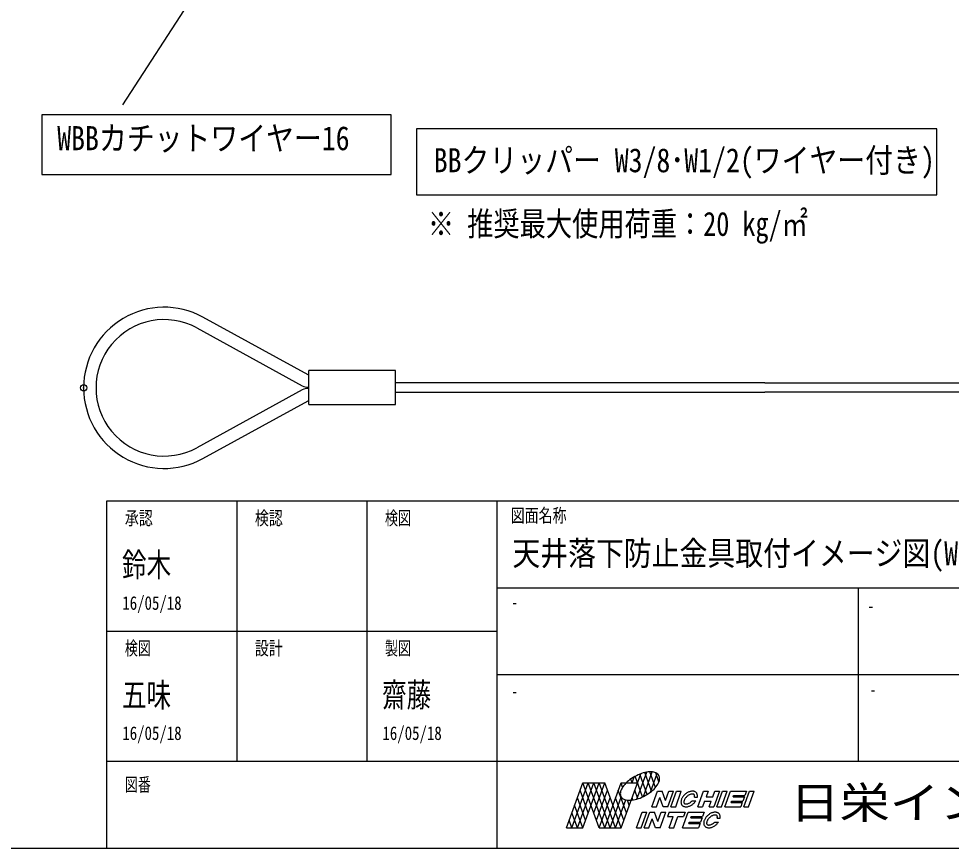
# Model space of a CAD drawing. Units: millimetres on the paper. Extents: x -142 to 140, y -97 to 98.
# Drawn here: x 23.3 to 98.6, y -96.8 to -29.9 of the extents above; entities that cross this region are included whole.
import ezdxf
from ezdxf.enums import TextEntityAlignment as Align

# ---------------------------------------------------------------- set-up
doc = ezdxf.new("R2010")
doc.units = ezdxf.units.MM
doc.header["$PDMODE"] = 32
doc.header["$PDSIZE"] = 0.5
doc.layers.add('0-0_文字･図枠･寸法', color=7, linetype='Continuous')
doc.layers.add('0-1_0', color=7, linetype='Continuous')
doc.styles.add('ＭＳ ゴシック', font='')
doc.styles.get('ＭＳ ゴシック').set_extended_font_data('MS Gothic')

msp = doc.modelspace()

# ---------------------------------------------------------------- linework, layer by layer
at = {"layer": '0-0_文字･図枠･寸法'}
for p, q in [((43.057, -19.38), (31.741, -36.838)), ((40.948, -68.813), (40.948, -89.813)), ((51.448, -68.813), (51.448, -89.813)), ((61.948, -68.813), (61.948, -96.813)), ((140.448, -75.813), (61.948, -75.813)), ((91.148, -89.813), (91.148, -75.813)), ((61.948, -79.313), (30.448, -79.313)), ((140.448, -82.813), (61.948, -82.813)), ((140.448, -89.813), (30.448, -89.813)), ((71.98, -95.159), (73.567, -90.8)), ((72.946, -91.101), (72.818, -91.184)), ((72.863, -91.522), (73.035, -91.049)), ((73.078, -91.024), (72.946, -91.101)), ((73.213, -90.952), (73.078, -91.024)), ((73.721, -92.667), (73.115, -91.004)), ((73.35, -90.887), (73.213, -90.952)), ((73.266, -92.84), (74.055, -90.67)), ((73.488, -90.829), (73.35, -90.887)), ((73.627, -90.778), (73.488, -90.829)), ((74.089, -92.465), (73.492, -90.828)), ((73.764, -90.735), (73.627, -90.778)), ((73.9, -90.7), (73.764, -90.735)), ((73.78, -92.639), (74.504, -90.651)), ((74.438, -92.214), (73.888, -90.703)), ((74.033, -90.673), (73.9, -90.7)), ((74.162, -90.654), (74.033, -90.673)), ((74.285, -90.645), (74.162, -90.654)), ((74.403, -90.644), (74.285, -90.645)), ((74.763, -91.894), (74.308, -90.644)), ((74.352, -92.28), (74.896, -90.784)), ((74.514, -90.651), (74.403, -90.644)), ((74.617, -90.668), (74.514, -90.651)), ((74.712, -90.693), (74.617, -90.668)), ((74.797, -90.726), (74.712, -90.693)), ((75.041, -91.445), (74.776, -90.717)), ((74.873, -90.768), (74.797, -90.726)), ((74.939, -90.817), (74.873, -90.768)), ((74.993, -90.873), (74.939, -90.817)), ((75.036, -90.937), (74.993, -90.873)), ((75.068, -91.007), (75.036, -90.937)), ((75.087, -91.083), (75.068, -91.007)), ((75.095, -91.165), (75.087, -91.083)), ((67.567, -95.159), (68.891, -91.522)), ((68.009, -95.159), (69.333, -91.522)), ((68.45, -95.159), (69.774, -91.522)), ((70.215, -95.159), (68.891, -91.522)), ((68.891, -95.159), (70.215, -91.522)), ((68.891, -91.522), (70.656, -91.522)), ((70.656, -95.159), (69.333, -91.522)), ((69.774, -93.947), (70.656, -91.522)), ((71.098, -95.159), (69.774, -91.522)), ((71.539, -95.159), (70.215, -91.522)), ((70.656, -95.159), (71.98, -91.522)), ((71.98, -95.159), (70.656, -91.522)), ((72.107, -91.871), (71.98, -91.522)), ((71.98, -91.522), (73.304, -91.522)), ((72.121, -91.852), (72.058, -91.952)), ((72.194, -91.752), (72.121, -91.852)), ((72.277, -91.652), (72.194, -91.752)), ((72.37, -91.554), (72.277, -91.652)), ((72.471, -91.457), (72.37, -91.554)), ((72.421, -91.522), (72.416, -91.509)), ((72.421, -91.522), (72.432, -91.494)), ((72.58, -91.362), (72.471, -91.457)), ((72.696, -91.271), (72.58, -91.362)), ((72.818, -91.184), (72.696, -91.271)), ((72.863, -91.522), (72.756, -91.228)), ((74.734, -91.929), (74.817, -91.83)), ((74.817, -91.83), (74.89, -91.729)), ((74.89, -91.729), (74.953, -91.63)), ((74.953, -91.63), (75.005, -91.531)), ((75.005, -91.531), (75.045, -91.435)), ((75.045, -91.435), (75.074, -91.341)), ((75.074, -91.341), (75.09, -91.251)), ((75.09, -91.251), (75.095, -91.165)), ((69.333, -93.947), (68.671, -92.128)), ((69.994, -94.553), (70.877, -92.128)), ((72.421, -93.947), (71.759, -92.128)), ((71.921, -92.331), (71.916, -92.417)), ((71.916, -92.417), (71.924, -92.499)), ((71.937, -92.241), (71.921, -92.331)), ((71.924, -92.499), (71.943, -92.575)), ((71.966, -92.147), (71.937, -92.241)), ((71.943, -92.575), (71.975, -92.645)), ((72.006, -92.051), (71.966, -92.147)), ((72.058, -91.952), (72.006, -92.051)), ((73.335, -92.819), (73.083, -92.128)), ((73.798, -92.629), (73.933, -92.558)), ((73.933, -92.558), (74.065, -92.481)), ((74.065, -92.481), (74.193, -92.398)), ((74.193, -92.398), (74.315, -92.311)), ((74.315, -92.311), (74.431, -92.22)), ((74.431, -92.22), (74.54, -92.125)), ((74.47, -93.462), (74.927, -92.207)), ((74.54, -92.125), (74.641, -92.028)), ((74.641, -92.028), (74.734, -91.929)), ((74.927, -92.207), (75.303, -92.207)), ((75.572, -92.945), (75.303, -92.207)), ((75.572, -92.945), (75.841, -92.207)), ((75.76, -93.462), (76.217, -92.207)), ((75.841, -92.207), (76.217, -92.207)), ((76.011, -93.462), (76.468, -92.207)), ((76.388, -93.462), (76.845, -92.207)), ((76.468, -92.207), (76.845, -92.207)), ((77.02, -92.587), (76.983, -92.634)), ((77.059, -92.541), (77.02, -92.587)), ((77.102, -92.497), (77.059, -92.541)), ((77.146, -92.456), (77.102, -92.497)), ((77.193, -92.417), (77.146, -92.456)), ((77.242, -92.38), (77.193, -92.417)), ((77.292, -92.346), (77.242, -92.38)), ((77.344, -92.316), (77.292, -92.346)), ((77.396, -92.289), (77.344, -92.316)), ((77.449, -92.265), (77.396, -92.289)), ((77.502, -92.245), (77.449, -92.265)), ((77.555, -92.228), (77.502, -92.245)), ((77.608, -92.216), (77.555, -92.228)), ((77.659, -92.208), (77.608, -92.216)), ((77.71, -92.203), (77.659, -92.208)), ((77.759, -92.203), (77.71, -92.203)), ((77.806, -92.206), (77.759, -92.203)), ((77.852, -92.214), (77.806, -92.206)), ((77.894, -92.226), (77.852, -92.214)), ((77.935, -92.241), (77.894, -92.226)), ((77.972, -92.26), (77.935, -92.241)), ((78.006, -92.283), (77.972, -92.26)), ((78.037, -92.31), (78.006, -92.283)), ((78.064, -92.34), (78.037, -92.31)), ((78.087, -92.373), (78.064, -92.34)), ((78.107, -92.409), (78.087, -92.373)), ((78.122, -92.448), (78.107, -92.409)), ((78.134, -92.489), (78.122, -92.448)), ((78.141, -92.532), (78.134, -92.489)), ((78.144, -92.577), (78.141, -92.532)), ((78.143, -92.624), (78.144, -92.577)), ((78.181, -93.462), (78.638, -92.207)), ((78.638, -92.207), (79.015, -92.207)), ((79.015, -92.207), (78.85, -92.659)), ((79.388, -92.659), (79.552, -92.207)), ((79.929, -92.207), (79.472, -93.462)), ((79.552, -92.207), (79.929, -92.207)), ((79.723, -93.462), (80.18, -92.207)), ((80.1, -93.462), (80.557, -92.207)), ((80.18, -92.207), (80.557, -92.207)), ((80.351, -93.462), (80.808, -92.207)), ((80.808, -92.207), (82.098, -92.207)), ((81.02, -92.659), (81.056, -92.558)), ((81.056, -92.558), (81.97, -92.558)), ((81.892, -93.462), (82.349, -92.207)), ((82.098, -92.207), (81.97, -92.558)), ((82.269, -93.462), (82.726, -92.207)), ((82.349, -92.207), (82.726, -92.207)), ((68.891, -95.159), (68.229, -93.341)), ((69.112, -94.553), (68.45, -92.734)), ((70.215, -95.159), (71.098, -92.734)), ((71.098, -95.159), (71.999, -92.683)), ((72.201, -94.553), (71.539, -92.734)), ((71.539, -95.159), (72.359, -92.906)), ((71.975, -92.645), (72.018, -92.708)), ((72.018, -92.708), (72.072, -92.765)), ((72.072, -92.765), (72.138, -92.814)), ((72.138, -92.814), (72.213, -92.856)), ((72.213, -92.856), (72.299, -92.889)), ((72.299, -92.889), (72.394, -92.914)), ((72.394, -92.914), (72.497, -92.93)), ((72.642, -93.341), (72.492, -92.93)), ((72.497, -92.93), (72.608, -92.938)), ((72.608, -92.938), (72.726, -92.937)), ((72.726, -92.937), (72.849, -92.927)), ((72.849, -92.927), (72.978, -92.909)), ((72.929, -92.916), (72.863, -92.734)), ((72.978, -92.909), (73.111, -92.882)), ((73.111, -92.882), (73.246, -92.847)), ((73.246, -92.847), (73.384, -92.804)), ((73.384, -92.804), (73.523, -92.753)), ((73.523, -92.753), (73.661, -92.695)), ((73.661, -92.695), (73.798, -92.629)), ((74.846, -93.462), (75.115, -92.724)), ((75.384, -93.462), (75.115, -92.724)), ((76.82, -93.031), (76.818, -93.079)), ((76.818, -93.079), (76.82, -93.124)), ((76.827, -92.983), (76.82, -93.031)), ((76.82, -93.124), (76.827, -93.168)), ((76.837, -92.933), (76.827, -92.983)), ((76.827, -93.168), (76.837, -93.21)), ((76.852, -92.883), (76.837, -92.933)), ((76.837, -93.21), (76.852, -93.249)), ((76.871, -92.833), (76.852, -92.883)), ((76.852, -93.249), (76.871, -93.286)), ((76.893, -92.782), (76.871, -92.833)), ((76.871, -93.286), (76.893, -93.319)), ((76.92, -92.732), (76.893, -92.782)), ((76.893, -93.319), (76.92, -93.35)), ((76.95, -92.683), (76.92, -92.732)), ((76.92, -93.35), (76.95, -93.377)), ((76.983, -92.634), (76.95, -92.683)), ((77.048, -93.05), (77.047, -93.065)), ((77.555, -93.382), (77.608, -93.356)), ((77.608, -93.356), (77.66, -93.326)), ((77.66, -93.326), (77.71, -93.293)), ((77.663, -93.04), (77.702, -93.003)), ((77.702, -93.003), (77.712, -92.993)), ((77.71, -93.293), (77.759, -93.257)), ((77.712, -92.993), (78.006, -92.993)), ((77.759, -93.257), (77.807, -93.218)), ((77.807, -93.218), (77.852, -93.177)), ((77.852, -93.177), (77.895, -93.133)), ((77.895, -93.133), (77.935, -93.088)), ((77.904, -92.673), (77.91, -92.646)), ((77.904, -92.673), (78.137, -92.673)), ((77.935, -93.088), (77.972, -93.041)), ((77.972, -93.041), (78.006, -92.993)), ((78.137, -92.673), (78.143, -92.624)), ((78.722, -93.01), (78.558, -93.462)), ((78.722, -93.01), (79.26, -93.01)), ((78.85, -92.659), (79.388, -92.659)), ((79.095, -93.462), (79.26, -93.01)), ((80.855, -93.111), (80.892, -93.01)), ((80.892, -93.01), (81.806, -93.01)), ((81.02, -92.659), (81.934, -92.659)), ((81.934, -92.659), (81.806, -93.01)), ((68.45, -95.159), (68.009, -93.947)), ((73.224, -95.159), (73.681, -93.904)), ((73.681, -93.904), (74.058, -93.904)), ((73.852, -95.159), (74.309, -93.904)), ((74.309, -93.904), (74.686, -93.904)), ((74.47, -93.462), (74.846, -93.462)), ((74.954, -94.642), (74.686, -93.904)), ((74.954, -94.642), (75.223, -93.904)), ((75.143, -95.159), (75.6, -93.904)), ((75.223, -93.904), (75.6, -93.904)), ((75.76, -93.462), (75.384, -93.462)), ((75.851, -93.904), (75.723, -94.255)), ((76.011, -93.462), (76.388, -93.462)), ((76.936, -95.159), (77.393, -93.904)), ((76.95, -93.377), (76.983, -93.401)), ((76.983, -93.401), (77.02, -93.421)), ((77.02, -93.421), (77.06, -93.437)), ((77.06, -93.437), (77.102, -93.45)), ((77.102, -93.45), (77.147, -93.458)), ((77.147, -93.458), (77.194, -93.462)), ((77.194, -93.462), (77.242, -93.463)), ((77.242, -93.463), (77.293, -93.459)), ((77.293, -93.459), (77.344, -93.452)), ((77.344, -93.452), (77.396, -93.44)), ((77.393, -93.904), (78.683, -93.904)), ((77.396, -93.44), (77.449, -93.424)), ((77.449, -93.424), (77.502, -93.405)), ((77.502, -93.405), (77.555, -93.382)), ((78.181, -93.462), (78.558, -93.462)), ((78.683, -93.904), (78.555, -94.255)), ((79.031, -94.113), (78.985, -94.153)), ((79.08, -94.077), (79.031, -94.113)), ((79.13, -94.043), (79.08, -94.077)), ((79.095, -93.462), (79.472, -93.462)), ((79.182, -94.013), (79.13, -94.043)), ((79.234, -93.985), (79.182, -94.013)), ((79.287, -93.962), (79.234, -93.985)), ((79.34, -93.942), (79.287, -93.962)), ((79.393, -93.925), (79.34, -93.942)), ((79.446, -93.913), (79.393, -93.925)), ((79.498, -93.904), (79.446, -93.913)), ((79.548, -93.9), (79.498, -93.904)), ((79.597, -93.9), (79.548, -93.9)), ((79.644, -93.903), (79.597, -93.9)), ((79.69, -93.911), (79.644, -93.903)), ((79.733, -93.922), (79.69, -93.911)), ((79.723, -93.462), (80.1, -93.462)), ((79.773, -93.938), (79.733, -93.922)), ((79.81, -93.957), (79.773, -93.938)), ((79.844, -93.98), (79.81, -93.957)), ((79.875, -94.007), (79.844, -93.98)), ((79.902, -94.037), (79.875, -94.007)), ((79.926, -94.07), (79.902, -94.037)), ((79.945, -94.106), (79.926, -94.07)), ((79.961, -94.144), (79.945, -94.106)), ((80.351, -93.462), (81.641, -93.462)), ((81.892, -93.462), (82.269, -93.462)), ((68.009, -95.159), (67.788, -94.553)), ((74.229, -95.159), (74.497, -94.421)), ((74.766, -95.159), (74.497, -94.421)), ((75.723, -94.255), (76.18, -94.255)), ((75.851, -95.159), (76.18, -94.255)), ((77.605, -94.356), (77.641, -94.255)), ((77.605, -94.356), (78.519, -94.356)), ((77.641, -94.255), (78.555, -94.255)), ((78.519, -94.356), (78.391, -94.707)), ((78.658, -94.728), (78.656, -94.776)), ((78.656, -94.776), (78.658, -94.821)), ((78.665, -94.68), (78.658, -94.728)), ((78.658, -94.821), (78.665, -94.865)), ((78.675, -94.63), (78.665, -94.68)), ((78.665, -94.865), (78.675, -94.907)), ((78.69, -94.58), (78.675, -94.63)), ((78.709, -94.53), (78.69, -94.58)), ((78.731, -94.479), (78.709, -94.53)), ((78.758, -94.429), (78.731, -94.479)), ((78.788, -94.38), (78.758, -94.429)), ((78.821, -94.331), (78.788, -94.38)), ((78.858, -94.284), (78.821, -94.331)), ((78.897, -94.238), (78.858, -94.284)), ((78.94, -94.194), (78.897, -94.238)), ((78.985, -94.153), (78.94, -94.194)), ((79.54, -94.7), (79.55, -94.69)), ((79.55, -94.69), (79.844, -94.69)), ((79.645, -94.915), (79.69, -94.874)), ((79.69, -94.874), (79.733, -94.83)), ((79.733, -94.83), (79.773, -94.785)), ((79.742, -94.37), (79.748, -94.343)), ((79.742, -94.37), (79.976, -94.37)), ((79.773, -94.785), (79.81, -94.738)), ((79.81, -94.738), (79.844, -94.69)), ((79.972, -94.186), (79.961, -94.144)), ((79.979, -94.229), (79.972, -94.186)), ((79.976, -94.37), (79.981, -94.321)), ((79.982, -94.274), (79.979, -94.229)), ((79.981, -94.321), (79.982, -94.274)), ((67.567, -95.159), (68.891, -95.159)), ((70.215, -95.159), (71.98, -95.159)), ((73.852, -95.159), (74.229, -95.159)), ((75.143, -95.159), (74.766, -95.159)), ((75.851, -95.159), (76.228, -95.159)), ((76.936, -95.159), (78.226, -95.159)), ((78.675, -94.907), (78.69, -94.946)), ((78.69, -94.946), (78.709, -94.982)), ((78.709, -94.982), (78.731, -95.016)), ((78.731, -95.016), (78.758, -95.047)), ((78.758, -95.047), (78.788, -95.074)), ((78.788, -95.074), (78.821, -95.098)), ((78.821, -95.098), (78.858, -95.118)), ((78.858, -95.118), (78.898, -95.134)), ((78.898, -95.134), (78.94, -95.146)), ((78.94, -95.146), (78.985, -95.155)), ((78.985, -95.155), (79.032, -95.159)), ((79.032, -95.159), (79.08, -95.16)), ((79.08, -95.16), (79.131, -95.156)), ((79.131, -95.156), (79.182, -95.148)), ((79.182, -95.148), (79.235, -95.137)), ((79.235, -95.137), (79.288, -95.121)), ((79.288, -95.121), (79.341, -95.102)), ((79.341, -95.102), (79.394, -95.079)), ((79.394, -95.079), (79.446, -95.052)), ((79.446, -95.052), (79.498, -95.023)), ((79.498, -95.023), (79.548, -94.99)), ((79.548, -94.99), (79.597, -94.954)), ((79.597, -94.954), (79.645, -94.915)), ((-141.552, -96.813), (140.448, -96.813))]:
    msp.add_line(p, q, dxfattribs=at)
for points in [[(25.208, -37.635), (25.208, -42.461), (53.423, -42.461), (53.423, -37.635)], [(55.454, -38.778), (55.454, -44.097), (97.473, -44.097), (97.473, -38.778)]]:
    msp.add_lwpolyline(points, close=True, dxfattribs=at)
for points in [[(140.448, -68.813), (30.448, -68.813), (30.448, -96.813)], [(77.883, -92.48), (77.878, -92.475), (77.873, -92.47), (77.867, -92.465), (77.861, -92.461), (77.854, -92.457), (77.846, -92.452), (77.838, -92.449), (77.829, -92.445), (77.818, -92.441), (77.807, -92.438), (77.795, -92.436), (77.781, -92.434), (77.767, -92.432), (77.752, -92.431), (77.736, -92.431), (77.719, -92.432), (77.701, -92.433), (77.685, -92.435), (77.643, -92.442), (77.602, -92.453), (77.559, -92.467), (77.516, -92.485), (77.471, -92.507), (77.427, -92.532), (77.383, -92.56), (77.34, -92.592), (77.299, -92.626), (77.26, -92.662), (77.224, -92.7), (77.19, -92.74), (77.159, -92.781), (77.132, -92.822), (77.108, -92.863), (77.089, -92.904), (77.073, -92.944), (77.061, -92.981), (77.052, -93.019), (77.05, -93.034), (77.048, -93.05)], [(77.91, -92.646), (77.912, -92.632), (77.914, -92.616), (77.915, -92.601), (77.916, -92.586), (77.915, -92.573), (77.914, -92.56), (77.913, -92.549), (77.911, -92.538), (77.908, -92.528), (77.905, -92.519), (77.902, -92.511), (77.899, -92.504), (77.895, -92.497), (77.891, -92.491), (77.887, -92.485), (77.883, -92.48)], [(77.047, -93.065), (77.047, -93.079), (77.047, -93.093), (77.048, -93.105), (77.05, -93.117), (77.052, -93.127), (77.054, -93.137), (77.057, -93.146), (77.06, -93.154), (77.063, -93.162), (77.067, -93.168), (77.071, -93.175), (77.075, -93.18), (77.079, -93.186), (77.084, -93.191), (77.089, -93.196), (77.095, -93.2), (77.101, -93.205), (77.108, -93.209), (77.116, -93.213), (77.124, -93.217), (77.134, -93.221), (77.144, -93.224), (77.155, -93.227), (77.168, -93.23), (77.181, -93.232), (77.195, -93.233), (77.21, -93.234), (77.226, -93.235), (77.243, -93.234), (77.261, -93.233), (77.28, -93.23), (77.299, -93.227), (77.317, -93.224), (77.36, -93.213), (77.403, -93.198), (77.447, -93.18), (77.491, -93.159), (77.535, -93.134), (77.579, -93.105)], [(77.579, -93.105), (77.622, -93.074), (77.663, -93.04)], [(80.855, -93.111), (81.769, -93.111), (81.641, -93.462)], [(73.224, -95.159), (73.601, -95.159), (74.058, -93.904)], [(75.851, -93.904), (77.142, -93.904), (77.014, -94.255)], [(76.228, -95.159), (76.557, -94.255), (77.014, -94.255)], [(77.44, -94.808), (77.477, -94.707), (78.391, -94.707)], [(77.44, -94.808), (78.354, -94.808), (78.226, -95.159)], [(78.886, -94.747), (78.885, -94.762), (78.885, -94.776), (78.885, -94.79), (78.886, -94.802), (78.888, -94.814), (78.89, -94.824), (78.892, -94.834), (78.895, -94.843), (78.898, -94.851), (78.902, -94.859), (78.905, -94.865), (78.909, -94.872), (78.913, -94.877), (78.918, -94.883), (78.922, -94.888), (78.928, -94.892), (78.933, -94.897), (78.939, -94.902), (78.946, -94.906), (78.954, -94.91), (78.962, -94.914), (78.972, -94.918), (78.982, -94.921), (78.994, -94.924), (79.006, -94.927), (79.019, -94.929), (79.033, -94.93), (79.049, -94.931), (79.065, -94.931), (79.082, -94.931), (79.099, -94.929), (79.118, -94.927), (79.137, -94.924), (79.155, -94.921), (79.198, -94.91), (79.241, -94.895), (79.285, -94.877), (79.329, -94.856), (79.374, -94.83)], [(79.721, -94.177), (79.716, -94.172), (79.711, -94.167), (79.705, -94.162), (79.699, -94.158), (79.692, -94.153), (79.685, -94.149), (79.676, -94.145), (79.667, -94.142), (79.656, -94.138), (79.645, -94.135), (79.633, -94.133), (79.62, -94.131), (79.605, -94.129), (79.59, -94.128), (79.574, -94.128), (79.557, -94.128), (79.539, -94.13), (79.523, -94.132), (79.482, -94.139), (79.44, -94.15), (79.398, -94.164), (79.354, -94.182), (79.309, -94.204), (79.265, -94.229), (79.221, -94.257), (79.179, -94.289), (79.137, -94.323), (79.098, -94.359), (79.062, -94.397), (79.028, -94.437), (78.997, -94.478), (78.97, -94.519), (78.947, -94.56), (78.927, -94.601), (78.911, -94.64), (78.899, -94.678), (78.891, -94.716), (78.888, -94.731), (78.886, -94.747)], [(79.374, -94.83), (79.417, -94.802), (79.46, -94.771), (79.501, -94.737), (79.54, -94.7)], [(79.748, -94.343), (79.75, -94.329), (79.752, -94.313), (79.753, -94.298), (79.754, -94.283), (79.753, -94.27), (79.752, -94.257), (79.751, -94.246), (79.749, -94.235), (79.746, -94.225), (79.743, -94.216), (79.74, -94.208), (79.737, -94.201), (79.733, -94.194), (79.73, -94.188), (79.725, -94.182), (79.721, -94.177)]]:
    msp.add_lwpolyline(points, dxfattribs=at)
at = {"layer": '0-1_0'}
for p, q in [((46.722, -58.615), (38.216, -53.96)), ((37.736, -54.838), (46.242, -59.493)), ((46.764, -58.615), (46.722, -58.615)), ((53.764, -58.269), (46.764, -58.269)), ((46.764, -61.019), (46.764, -58.269)), ((53.764, -61.019), (53.764, -58.269)), ((83.591, -59.269), (53.764, -59.269)), ((83.591, -59.269), (113.417, -59.269)), ((46.242, -59.838), (37.736, -64.493)), ((46.722, -59.615), (46.764, -59.615)), ((46.764, -59.715), (46.722, -59.715)), ((53.764, -60.019), (83.591, -60.019)), ((113.417, -60.019), (83.591, -60.019)), ((38.216, -65.371), (46.722, -60.715)), ((46.722, -60.715), (46.764, -60.715)), ((46.764, -61.019), (53.764, -61.019))]:
    msp.add_line(p, q, dxfattribs=at)
for centre, radius, start, end in [((35.094, -59.665), 6.503, 61.30861, 180), ((35.094, -59.665), 5.503, 61.30861, 298.69139), ((35.094, -59.665), 6.503, 180, 298.69139), ((46.722, -58.615), 1, 241.30862, 270), ((46.722, -60.715), 1, 90, 118.69138)]:
    msp.add_arc(centre, radius, start, end, dxfattribs=at)
msp.add_point((28.591, -59.665), dxfattribs=at)

# ---------------------------------------------------------------- texts
at = {"layer": '0-0_文字･図枠･寸法', "style": 'ＭＳ ゴシック'}
for s, height, width, p in [('WBBカチットワイヤー16', 1.94, 0.85, (26.46, -41.079)), ('BBクリッパー W3/8･W1/2(ワイヤー付き)', 1.94, 0.85, (56.859, -42.857)), ('※ 推奨最大使用荷重：20 kg/㎡', 1.94, 0.8, (56.385, -47.989)), ('図面名称', 1.1, 0.75, (63.074, -70.843)), ('承認', 1.1, 0.75, (31.921, -71.052)), ('検認', 1.1, 0.75, (42.421, -71.052)), ('検図', 1.1, 0.7, (52.921, -71.052)), ('天井落下防止金具取付イメージ図(WBBｶﾁｯﾄﾜｲﾔｰ16・BBｸﾘｯﾊﾟｰW3/8･W1/2)', 1.94, 0.85, (63.206, -74.564)), ('鈴木', 1.94, 0.75, (31.687, -75.488)), ('16/05/18', 1.1, 0.8, (31.714, -77.902)), ('-', 1.1, 0.65, (63.148, -77.836)), ('-', 1.1, 0.65, (91.9, -78.123)), ('検図', 1.1, 0.7, (31.921, -81.552)), ('設計', 1.1, 0.75, (42.421, -81.552)), ('製図', 1.1, 0.7, (52.921, -81.552)), ('五味', 1.94, 0.75, (31.687, -85.988)), ('齋藤', 1.94, 0.75, (52.687, -85.988)), ('-', 1.1, 0.65, (63.146, -85.003)), ('-', 1.1, 0.65, (92.071, -84.877)), ('16/05/18', 1.1, 0.8, (31.714, -88.402)), ('16/05/18', 1.1, 0.8, (52.714, -88.402)), ('図番', 1.1, 0.7, (31.921, -92.55)), ('日栄インテック株式会社', 2.566, 1.15, (85.611, -95.177))]:
    msp.add_text(s, height=height, dxfattribs=dict(at, width=width)).set_placement(p, align=Align.BOTTOM_LEFT)

doc.saveas('drawing.dxf')
